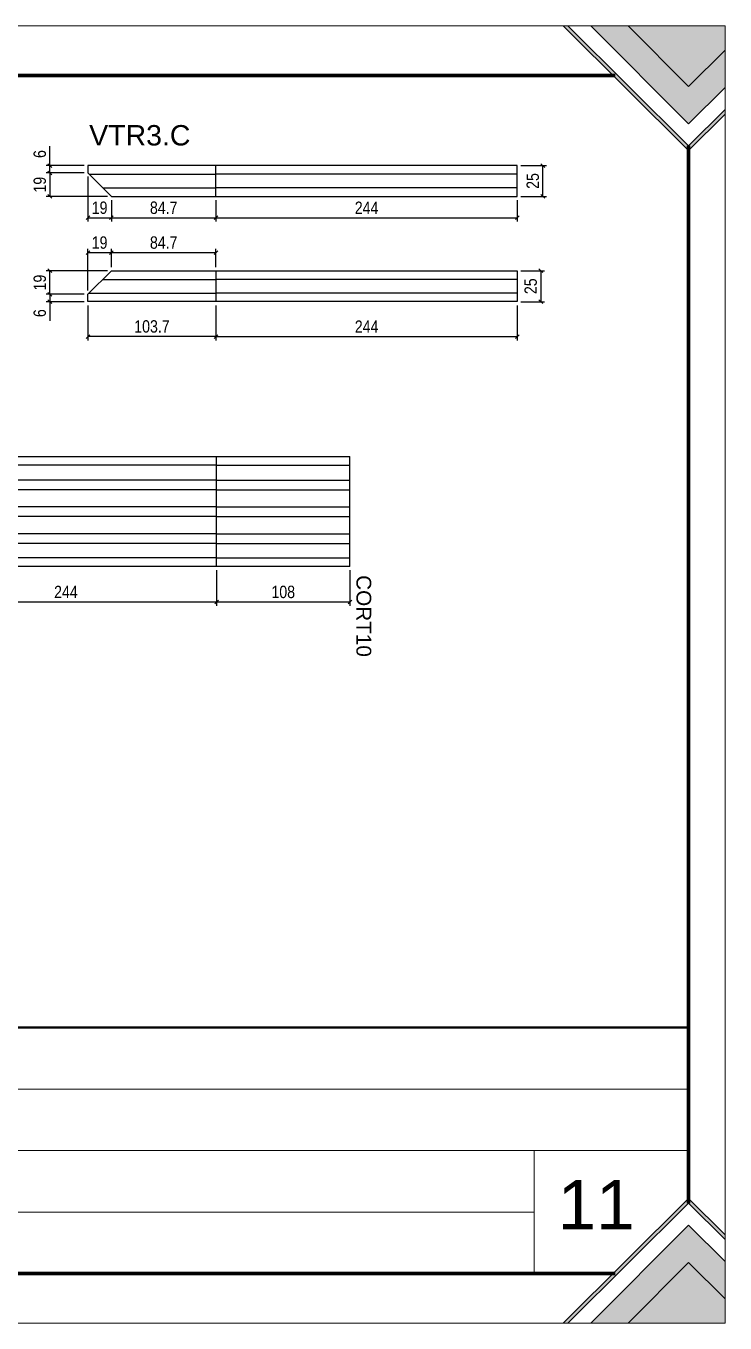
# Model space of a CAD drawing. Extents: x -1206 to 6684, y -2991 to 10691.
# Drawn here: x 4160 to 4726, y -1841 to -791 of the extents above; entities that cross this region are included whole.
import ezdxf
from ezdxf.enums import TextEntityAlignment as Align

# ---------------------------------------------------------------- set-up
doc = ezdxf.new("R2010")
doc.units = 0
doc.linetypes.add('CONTINUO', pattern=[0])
doc.layers.get('0').update_dxf_attribs({"color": 50})
for name, color, linetype in [('5', 5, 'Continuous'), ('COTA', 241, 'Continuous'), ('NOMENCLATURA', 7, 'Continuous'), ('Painéis', 200, 'Continuous'), ('SARR_2.2x7', 40, 'Continuous')]:
    doc.layers.add(name, color=color, linetype=linetype)
doc.layers.add('Folhas', color=255, linetype='Continuous', lineweight=9)
doc.styles.add('ARIAL', font='arial.ttf')
doc.styles.add('COTA TECNICA-50', font='techl___.ttf', dxfattribs={"height": 10})
doc.styles.get("Standard").update_dxf_attribs({"font": 'arial.ttf'})
doc.dimstyles.new('COTA PAINEL-50', dxfattribs={"dimtxt": 10, "dimasz": 3, "dimexe": 3, "dimexo": 3, "dimgap": 3, "dimtad": 1, "dimdec": 1, "dimzin": 9, "dimdsep": 46, "dimtxsty": 'COTA TECNICA-50', "dimblk1": 'OBLIQUE', "dimblk2": 'OBLIQUE', "dimsah": 1, "dimcen": 0.9, "dimclrd": 4, "dimclre": 4, "dimclrt": 240, "dimadec": 1, "dimazin": 3, "dimtfac": 1, "dimtdec": 1, "dimtmove": 0, "dimatfit": 3, "dimfxl": 1, "dimtolj": 1, "dimtzin": 12, "dimarcsym": 0})

# ---------------------------------------------------------------- blocks, each defined once
blk = doc.blocks.new('9999999999')
at = {"transparency": 33554687}
h = blk.add_hatch(color=30, dxfattribs=at)
h.dxf.hatch_style = 1
h.paths.add_polyline_path([(1357.7, 1050), (1354, 1050), (1455.5, 949.3), (1485, 978.7), (1485, 982.3), (1455.5, 953)])
at = {"true_color": 0x000000, "transparency": 33554687}
h = blk.add_hatch(color=18, dxfattribs=at)
h.dxf.hatch_style = 1
h.paths.add_polyline_path([(1406.6, 1050), (1376.2, 1050), (1455.5, 970.8), (1485, 1000.1), (1485, 1030.4), (1455.5, 1001.1)])
at = {"true_color": 0xff7f00, "transparency": 33554687}
h = blk.add_hatch(color=30, dxfattribs=at)
h.dxf.hatch_style = 1
h.paths.add_polyline_path([(1485, 1030.4), (1485, 1050), (1406.6, 1050), (1455.5, 1001.1)])
at = {"transparency": 33554687}
h = blk.add_hatch(color=30, dxfattribs=at)
h.dxf.hatch_style = 1
h.paths.add_polyline_path([(1357.7, 0), (1354, 0), (1455.5, 100.7), (1485, 71.3), (1485, 67.7), (1455.5, 97)])
at = {"true_color": 0x000000, "transparency": 33554687}
h = blk.add_hatch(color=18, dxfattribs=at)
h.dxf.hatch_style = 1
h.paths.add_polyline_path([(1406.6, 0), (1376.2, 0), (1455.5, 79.2), (1485, 49.9), (1485, 19.6), (1455.5, 48.9)])
at = {"true_color": 0xff7f00, "transparency": 33554687}
h = blk.add_hatch(color=30, dxfattribs=at)
h.dxf.hatch_style = 1
h.paths.add_polyline_path([(1485, 19.6), (1485, 0), (1406.6, 0), (1455.5, 48.9)])
at = {"color": 30, "linetype": 'CONTINUO'}
for p, q in [((396.9, 189.4), (1455.5, 189.4)), ((396.9, 139.6), (1455.5, 139.6)), ((1330.4, 139.6), (1330.4, 40)), ((396.9, 89.8), (1330.4, 89.8))]:
    blk.add_line(p, q, dxfattribs=at)
at = {"color": 30, "transparency": 33554687}
for points in [[(1485, 978.7), (1455.5, 949.3), (1354, 1050)], [(1485, 982.3), (1455.5, 953), (1357.7, 1050)], [(1376.2, 1050), (1455.5, 970.8), (1485, 1000.1)], [(1406.6, 1050), (1455.5, 1001.1), (1485, 1030.4)], [(1485, 71.3), (1455.5, 100.7), (1354, 0)], [(1485, 67.7), (1455.5, 97), (1357.7, 0)], [(1376.2, 0), (1455.5, 79.2), (1485, 49.9)], [(1406.6, 0), (1455.5, 48.9), (1485, 19.6)]]:
    blk.add_lwpolyline(points, dxfattribs=at)
at = {"color": 30, "linetype": 'CONTINUO', "const_width": 2}
blk.add_lwpolyline([(1455.5, 97), (1455.5, 239.2), (50, 239.2), (50, 40), (1396.2, 40)], dxfattribs=at)
at = {"layer": 'Folhas'}
blk.add_lwpolyline([(0, 0), (1485, 0), (1485, 1050), (0, 1050)], close=True, dxfattribs=at)
at = {"layer": 'Folhas', "color": 30, "const_width": 3}
for points in [[(1396.2, 1010), (50, 1010), (50, 40), (1396.2, 40)], [(1455.5, 97), (1455.5, 953)]]:
    blk.add_lwpolyline(points, dxfattribs=at)
blk = doc.blocks.new('_Oblique')
at = {"color": 0, "linetype": 'ByBlock', "lineweight": -2}
blk.add_line((-0.5, -0.5), (0.5, 0.5), dxfattribs=at)
blk = doc.blocks.new('*D344')
at = {"layer": 'COTA', "color": 4, "lineweight": -2, "transparency": 16777216}
for p, q in [((4314.2, -1017.7), (4314.2, -1046)), ((4558.2, -1017.7), (4558.2, -1046)), ((4314.2, -1043), (4558.2, -1043))]:
    blk.add_line(p, q, dxfattribs=at)
at = {"layer": 'Defpoints', "color": 0, "transparency": 16777216}
for p in [(4314.2, -1014.7), (4558.2, -1014.7), (4558.2, -1043)]:
    blk.add_point(p, dxfattribs=at)
at = {"layer": 'COTA', "color": 4, "lineweight": -2, "transparency": 16777216, "xscale": 3, "yscale": 3, "zscale": 3, "rotation": 180}
blk.add_blockref('_Oblique', (4314.2, -1043), dxfattribs=at)
at = {"layer": 'COTA', "color": 4, "lineweight": -2, "transparency": 16777216, "xscale": 3, "yscale": 3, "zscale": 3}
blk.add_blockref('_Oblique', (4558.2, -1043), dxfattribs=at)
at = {"layer": 'COTA', "color": 240, "transparency": 16777216, "insert": (4436.2, -1034.9), "char_height": 10, "attachment_point": 5, "style": 'COTA TECNICA-50'}
blk.add_mtext('\\A1;244', dxfattribs=at)
blk = doc.blocks.new('*D345')
at = {"layer": 'COTA', "color": 4, "lineweight": -2, "transparency": 16777216}
for p, q in [((4210.5, -1017.7), (4210.5, -1046)), ((4314.2, -1017.7), (4314.2, -1046)), ((4314.2, -1043), (4210.5, -1043))]:
    blk.add_line(p, q, dxfattribs=at)
at = {"layer": 'Defpoints', "color": 0, "transparency": 16777216}
for p in [(4210.5, -1014.7), (4314.2, -1014.7), (4210.5, -1043)]:
    blk.add_point(p, dxfattribs=at)
at = {"layer": 'COTA', "color": 4, "lineweight": -2, "transparency": 16777216, "xscale": 3, "yscale": 3, "zscale": 3, "rotation": 180}
blk.add_blockref('_Oblique', (4210.5, -1043), dxfattribs=at)
at = {"layer": 'COTA', "color": 4, "lineweight": -2, "transparency": 16777216, "xscale": 3, "yscale": 3, "zscale": 3}
blk.add_blockref('_Oblique', (4314.2, -1043), dxfattribs=at)
at = {"layer": 'COTA', "color": 240, "transparency": 16777216, "insert": (4262.4, -1034.8), "char_height": 10, "attachment_point": 5, "style": 'COTA TECNICA-50'}
blk.add_mtext('\\A1;103.7', dxfattribs=at)
blk = doc.blocks.new('*D346')
at = {"layer": 'COTA', "color": 4, "lineweight": -2, "transparency": 16777216}
for p, q in [((4207.5, -1008.7), (4176.7, -1008.7)), ((4207.5, -1014.7), (4176.7, -1014.7)), ((4179.7, -1008.7), (4179.7, -1014.7)), ((4179.7, -1014.7), (4179.7, -1030.3))]:
    blk.add_line(p, q, dxfattribs=at)
at = {"layer": 'Defpoints', "color": 0, "transparency": 16777216}
for p in [(4179.7, -1014.7), (4210.5, -1008.7), (4210.5, -1014.7)]:
    blk.add_point(p, dxfattribs=at)
at = {"layer": 'COTA', "color": 4, "lineweight": -2, "transparency": 16777216, "xscale": 3, "yscale": 3, "zscale": 3}
for p, rotation in [((4179.7, -1008.7), 90), ((4179.7, -1014.7), 270)]:
    blk.add_blockref('_Oblique', p, dxfattribs=dict(at, rotation=rotation))
at = {"layer": 'COTA', "color": 240, "transparency": 16777216, "insert": (4171.6, -1024), "char_height": 10, "attachment_point": 5, "rotation": 90, "style": 'COTA TECNICA-50'}
blk.add_mtext('\\A1;6', dxfattribs=at)
blk = doc.blocks.new('*D347')
at = {"layer": 'COTA', "color": 4, "lineweight": -2, "transparency": 16777216}
for p, q in [((4226.5, -989.7), (4176.7, -989.7)), ((4179.7, -1008.7), (4179.7, -989.7)), ((4207.5, -1008.7), (4176.7, -1008.7))]:
    blk.add_line(p, q, dxfattribs=at)
at = {"layer": 'Defpoints', "color": 0, "transparency": 16777216}
for p in [(4179.7, -989.7), (4229.5, -989.7), (4210.5, -1008.7)]:
    blk.add_point(p, dxfattribs=at)
at = {"layer": 'COTA', "color": 4, "lineweight": -2, "transparency": 16777216, "xscale": 3, "yscale": 3, "zscale": 3}
for p, rotation in [((4179.7, -989.7), 90), ((4179.7, -1008.7), 270)]:
    blk.add_blockref('_Oblique', p, dxfattribs=dict(at, rotation=rotation))
at = {"layer": 'COTA', "color": 240, "transparency": 16777216, "insert": (4171.6, -999.2), "char_height": 10, "attachment_point": 5, "rotation": 90, "style": 'COTA TECNICA-50'}
blk.add_mtext('\\A1;19', dxfattribs=at)
blk = doc.blocks.new('*D348')
at = {"layer": 'COTA', "color": 4, "lineweight": -2, "transparency": 16777216}
for p, q in [((4210.5, -1005.7), (4210.5, -972)), ((4210.5, -975), (4229.5, -975)), ((4229.5, -986.7), (4229.5, -972))]:
    blk.add_line(p, q, dxfattribs=at)
at = {"layer": 'Defpoints', "color": 0, "transparency": 16777216}
for p in [(4229.5, -975), (4229.5, -989.7), (4210.5, -1008.7)]:
    blk.add_point(p, dxfattribs=at)
at = {"layer": 'COTA', "color": 4, "lineweight": -2, "transparency": 16777216, "xscale": 3, "yscale": 3, "zscale": 3, "rotation": 180}
blk.add_blockref('_Oblique', (4210.5, -975), dxfattribs=at)
at = {"layer": 'COTA', "color": 4, "lineweight": -2, "transparency": 16777216, "xscale": 3, "yscale": 3, "zscale": 3}
blk.add_blockref('_Oblique', (4229.5, -975), dxfattribs=at)
at = {"layer": 'COTA', "color": 240, "transparency": 16777216, "insert": (4220, -966.9), "char_height": 10, "attachment_point": 5, "style": 'COTA TECNICA-50'}
blk.add_mtext('\\A1;19', dxfattribs=at)
blk = doc.blocks.new('*D349')
at = {"layer": 'COTA', "color": 4, "lineweight": -2, "transparency": 16777216}
for p, q in [((4229.5, -986.7), (4229.5, -972)), ((4229.5, -975), (4314.2, -975)), ((4314.2, -986.7), (4314.2, -972))]:
    blk.add_line(p, q, dxfattribs=at)
at = {"layer": 'Defpoints', "color": 0, "transparency": 16777216}
for p in [(4314.2, -975), (4229.5, -989.7), (4314.2, -989.7)]:
    blk.add_point(p, dxfattribs=at)
at = {"layer": 'COTA', "color": 4, "lineweight": -2, "transparency": 16777216, "xscale": 3, "yscale": 3, "zscale": 3, "rotation": 180}
blk.add_blockref('_Oblique', (4229.5, -975), dxfattribs=at)
at = {"layer": 'COTA', "color": 4, "lineweight": -2, "transparency": 16777216, "xscale": 3, "yscale": 3, "zscale": 3}
blk.add_blockref('_Oblique', (4314.2, -975), dxfattribs=at)
at = {"layer": 'COTA', "color": 240, "transparency": 16777216, "insert": (4271.9, -966.9), "char_height": 10, "attachment_point": 5, "style": 'COTA TECNICA-50'}
blk.add_mtext('\\A1;84.7', dxfattribs=at)
blk = doc.blocks.new('*D350')
at = {"layer": 'COTA', "color": 4, "lineweight": -2, "transparency": 16777216}
for p, q in [((4179.7, -904.5), (4179.7, -888.9)), ((4207.5, -904.5), (4176.7, -904.5)), ((4207.5, -910.5), (4176.7, -910.5)), ((4179.7, -910.5), (4179.7, -904.5))]:
    blk.add_line(p, q, dxfattribs=at)
at = {"layer": 'Defpoints', "color": 0, "transparency": 16777216}
for p in [(4179.7, -904.5), (4210.5, -904.5), (4210.5, -910.5)]:
    blk.add_point(p, dxfattribs=at)
at = {"layer": 'COTA', "color": 4, "lineweight": -2, "transparency": 16777216, "xscale": 3, "yscale": 3, "zscale": 3}
for p, rotation in [((4179.7, -904.5), 90), ((4179.7, -910.5), 270)]:
    blk.add_blockref('_Oblique', p, dxfattribs=dict(at, rotation=rotation))
at = {"layer": 'COTA', "color": 240, "transparency": 16777216, "insert": (4171.6, -895.2), "char_height": 10, "attachment_point": 5, "rotation": 90, "style": 'COTA TECNICA-50'}
blk.add_mtext('\\A1;6', dxfattribs=at)
blk = doc.blocks.new('*D351')
at = {"layer": 'COTA', "color": 4, "lineweight": -2, "transparency": 16777216}
for p, q in [((4207.5, -910.5), (4176.7, -910.5)), ((4179.7, -910.5), (4179.7, -929.5)), ((4226.5, -929.5), (4176.7, -929.5))]:
    blk.add_line(p, q, dxfattribs=at)
at = {"layer": 'Defpoints', "color": 0, "transparency": 16777216}
for p in [(4210.5, -910.5), (4179.7, -929.5), (4229.5, -929.5)]:
    blk.add_point(p, dxfattribs=at)
at = {"layer": 'COTA', "color": 4, "lineweight": -2, "transparency": 16777216, "xscale": 3, "yscale": 3, "zscale": 3}
for p, rotation in [((4179.7, -910.5), 90), ((4179.7, -929.5), 270)]:
    blk.add_blockref('_Oblique', p, dxfattribs=dict(at, rotation=rotation))
at = {"layer": 'COTA', "color": 240, "transparency": 16777216, "insert": (4171.6, -920), "char_height": 10, "attachment_point": 5, "rotation": 90, "style": 'COTA TECNICA-50'}
blk.add_mtext('\\A1;19', dxfattribs=at)
blk = doc.blocks.new('*D352')
at = {"layer": 'COTA', "color": 4, "lineweight": -2, "transparency": 16777216}
for p, q in [((4210.5, -913.5), (4210.5, -949.8)), ((4229.5, -932.5), (4229.5, -949.8)), ((4210.5, -946.8), (4229.5, -946.8))]:
    blk.add_line(p, q, dxfattribs=at)
at = {"layer": 'Defpoints', "color": 0, "transparency": 16777216}
for p in [(4210.5, -910.5), (4229.5, -929.5), (4229.5, -946.8)]:
    blk.add_point(p, dxfattribs=at)
at = {"layer": 'COTA', "color": 4, "lineweight": -2, "transparency": 16777216, "xscale": 3, "yscale": 3, "zscale": 3, "rotation": 180}
blk.add_blockref('_Oblique', (4210.5, -946.8), dxfattribs=at)
at = {"layer": 'COTA', "color": 4, "lineweight": -2, "transparency": 16777216, "xscale": 3, "yscale": 3, "zscale": 3}
blk.add_blockref('_Oblique', (4229.5, -946.8), dxfattribs=at)
at = {"layer": 'COTA', "color": 240, "transparency": 16777216, "insert": (4220, -938.7), "char_height": 10, "attachment_point": 5, "style": 'COTA TECNICA-50'}
blk.add_mtext('\\A1;19', dxfattribs=at)
blk = doc.blocks.new('*D353')
at = {"layer": 'COTA', "color": 4, "lineweight": -2, "transparency": 16777216}
for p, q in [((4229.5, -932.5), (4229.5, -949.8)), ((4314.2, -932.5), (4314.2, -949.8)), ((4229.5, -946.8), (4314.2, -946.8))]:
    blk.add_line(p, q, dxfattribs=at)
at = {"layer": 'Defpoints', "color": 0, "transparency": 16777216}
for p in [(4229.5, -929.5), (4314.2, -929.5), (4314.2, -946.8)]:
    blk.add_point(p, dxfattribs=at)
at = {"layer": 'COTA', "color": 4, "lineweight": -2, "transparency": 16777216, "xscale": 3, "yscale": 3, "zscale": 3, "rotation": 180}
blk.add_blockref('_Oblique', (4229.5, -946.8), dxfattribs=at)
at = {"layer": 'COTA', "color": 4, "lineweight": -2, "transparency": 16777216, "xscale": 3, "yscale": 3, "zscale": 3}
blk.add_blockref('_Oblique', (4314.2, -946.8), dxfattribs=at)
at = {"layer": 'COTA', "color": 240, "transparency": 16777216, "insert": (4271.9, -938.7), "char_height": 10, "attachment_point": 5, "style": 'COTA TECNICA-50'}
blk.add_mtext('\\A1;84.7', dxfattribs=at)
blk = doc.blocks.new('*D354')
at = {"layer": 'COTA', "color": 4, "lineweight": -2, "transparency": 16777216}
for p, q in [((4314.2, -932.5), (4314.2, -949.8)), ((4558.2, -932.5), (4558.2, -949.8)), ((4314.2, -946.8), (4558.2, -946.8))]:
    blk.add_line(p, q, dxfattribs=at)
at = {"layer": 'Defpoints', "color": 0, "transparency": 16777216}
for p in [(4314.2, -929.5), (4558.2, -929.5), (4558.2, -946.8)]:
    blk.add_point(p, dxfattribs=at)
at = {"layer": 'COTA', "color": 4, "lineweight": -2, "transparency": 16777216, "xscale": 3, "yscale": 3, "zscale": 3, "rotation": 180}
blk.add_blockref('_Oblique', (4314.2, -946.8), dxfattribs=at)
at = {"layer": 'COTA', "color": 4, "lineweight": -2, "transparency": 16777216, "xscale": 3, "yscale": 3, "zscale": 3}
blk.add_blockref('_Oblique', (4558.2, -946.8), dxfattribs=at)
at = {"layer": 'COTA', "color": 240, "transparency": 16777216, "insert": (4436.2, -938.7), "char_height": 10, "attachment_point": 5, "style": 'COTA TECNICA-50'}
blk.add_mtext('\\A1;244', dxfattribs=at)
blk = doc.blocks.new('*D355')
at = {"layer": 'COTA', "color": 4, "lineweight": -2, "transparency": 16777216}
for p, q in [((4561.2, -989.7), (4580.3, -989.7)), ((4577.3, -989.7), (4577.3, -1014.7)), ((4561.2, -1014.7), (4580.3, -1014.7))]:
    blk.add_line(p, q, dxfattribs=at)
at = {"layer": 'Defpoints', "color": 0, "transparency": 16777216}
for p in [(4558.2, -989.7), (4558.2, -1014.7), (4577.3, -1014.7)]:
    blk.add_point(p, dxfattribs=at)
at = {"layer": 'COTA', "color": 4, "lineweight": -2, "transparency": 16777216, "xscale": 3, "yscale": 3, "zscale": 3}
for p, rotation in [((4577.3, -989.7), 90), ((4577.3, -1014.7), 270)]:
    blk.add_blockref('_Oblique', p, dxfattribs=dict(at, rotation=rotation))
at = {"layer": 'COTA', "color": 240, "transparency": 16777216, "insert": (4569.1, -1002.2), "char_height": 10, "attachment_point": 5, "rotation": 90, "style": 'COTA TECNICA-50'}
blk.add_mtext('\\A1;25', dxfattribs=at)
blk = doc.blocks.new('*D356')
at = {"layer": 'COTA', "color": 4, "lineweight": -2, "transparency": 16777216}
for p, q in [((4561.2, -904.5), (4581.9, -904.5)), ((4578.9, -929.5), (4578.9, -904.5)), ((4561.2, -929.5), (4581.9, -929.5))]:
    blk.add_line(p, q, dxfattribs=at)
at = {"layer": 'Defpoints', "color": 0, "transparency": 16777216}
for p in [(4558.2, -904.5), (4578.9, -904.5), (4558.2, -929.5)]:
    blk.add_point(p, dxfattribs=at)
at = {"layer": 'COTA', "color": 4, "lineweight": -2, "transparency": 16777216, "xscale": 3, "yscale": 3, "zscale": 3}
for p, rotation in [((4578.9, -904.5), 90), ((4578.9, -929.5), 270)]:
    blk.add_blockref('_Oblique', p, dxfattribs=dict(at, rotation=rotation))
at = {"layer": 'COTA', "color": 240, "transparency": 16777216, "insert": (4570.8, -917), "char_height": 10, "attachment_point": 5, "rotation": 90, "style": 'COTA TECNICA-50'}
blk.add_mtext('\\A1;25', dxfattribs=at)
blk = doc.blocks.new('*D368')
at = {"layer": 'COTA', "color": 4, "lineweight": -2, "transparency": 16777216}
for p, q in [((4314.7, -1232.1), (4314.7, -1260.8)), ((4422.7, -1232.1), (4422.7, -1260.8)), ((4314.7, -1257.8), (4422.7, -1257.8))]:
    blk.add_line(p, q, dxfattribs=at)
at = {"layer": 'Defpoints', "color": 0, "transparency": 16777216}
for p in [(4314.7, -1229.1), (4422.7, -1229.1), (4422.7, -1257.8)]:
    blk.add_point(p, dxfattribs=at)
at = {"layer": 'COTA', "color": 4, "lineweight": -2, "transparency": 16777216, "xscale": 3, "yscale": 3, "zscale": 3, "rotation": 180}
blk.add_blockref('_Oblique', (4314.7, -1257.8), dxfattribs=at)
at = {"layer": 'COTA', "color": 4, "lineweight": -2, "transparency": 16777216, "xscale": 3, "yscale": 3, "zscale": 3}
blk.add_blockref('_Oblique', (4422.7, -1257.8), dxfattribs=at)
at = {"layer": 'COTA', "color": 240, "transparency": 16777216, "insert": (4368.7, -1249.7), "char_height": 10, "attachment_point": 5, "style": 'COTA TECNICA-50'}
blk.add_mtext('\\A1;108', dxfattribs=at)
blk = doc.blocks.new('*D372')
at = {"layer": 'COTA', "color": 4, "lineweight": -2, "transparency": 16777216}
for p, q in [((4070.7, -1232.1), (4070.7, -1260.8)), ((4314.7, -1232.1), (4314.7, -1260.8)), ((4070.7, -1257.8), (4314.7, -1257.8))]:
    blk.add_line(p, q, dxfattribs=at)
at = {"layer": 'Defpoints', "color": 0, "transparency": 16777216}
for p in [(4070.7, -1229.1), (4314.7, -1229.1), (4314.7, -1257.8)]:
    blk.add_point(p, dxfattribs=at)
at = {"layer": 'COTA', "color": 4, "lineweight": -2, "transparency": 16777216, "xscale": 3, "yscale": 3, "zscale": 3, "rotation": 180}
blk.add_blockref('_Oblique', (4070.7, -1257.8), dxfattribs=at)
at = {"layer": 'COTA', "color": 4, "lineweight": -2, "transparency": 16777216, "xscale": 3, "yscale": 3, "zscale": 3}
blk.add_blockref('_Oblique', (4314.7, -1257.8), dxfattribs=at)
at = {"layer": 'COTA', "color": 240, "transparency": 16777216, "insert": (4192.7, -1249.7), "char_height": 10, "attachment_point": 5, "style": 'COTA TECNICA-50'}
blk.add_mtext('\\A1;244', dxfattribs=at)

msp = doc.modelspace()

# ---------------------------------------------------------------- linework, layer by layer
at = {"layer": 'Painéis'}
for p, q in [((4558.221, -904.529), (4210.543, -904.529)), ((4210.543, -904.529), (4210.543, -910.529)), ((4210.543, -910.529), (4229.543, -929.529)), ((4314.221, -929.529), (4314.221, -904.529)), ((4558.221, -929.529), (4558.221, -904.529)), ((4229.543, -929.529), (4558.221, -929.529)), ((4210.543, -1008.679), (4229.543, -989.679)), ((4229.543, -989.679), (4558.221, -989.679)), ((4314.221, -989.679), (4314.221, -1014.679)), ((4558.221, -989.679), (4558.221, -1014.679)), ((4210.543, -1014.679), (4210.543, -1008.679)), ((4558.221, -1014.679), (4210.543, -1014.679)), ((3826.685, -1140.09), (4422.685, -1140.09)), ((4314.685, -1229.132), (4314.685, -1140.09)), ((4422.685, -1229.132), (4422.685, -1140.09)), ((4422.685, -1229.132), (3826.685, -1229.132))]:
    msp.add_line(p, q, dxfattribs=at)
at = {"layer": 'SARR_2.2x7', "linetype": 'Continuous'}
for p, q in [((4211.543, -911.529), (4314.221, -911.529)), ((4558.221, -911.529), (4314.221, -911.529)), ((4222.543, -922.529), (4314.221, -922.529)), ((4558.221, -922.529), (4314.221, -922.529)), ((4222.543, -996.679), (4314.221, -996.679)), ((4558.221, -996.679), (4314.221, -996.679)), ((4211.543, -1007.679), (4314.221, -1007.679)), ((4558.221, -1007.679), (4314.221, -1007.679)), ((4314.685, -1147.09), (4070.685, -1147.09)), ((4314.685, -1147.09), (4422.685, -1147.09)), ((4314.685, -1159.201), (4070.685, -1159.201)), ((4314.685, -1159.201), (4422.685, -1159.201)), ((4314.685, -1167.082), (4070.685, -1167.082)), ((4314.685, -1167.082), (4422.685, -1167.082)), ((4314.685, -1180.67), (4070.685, -1180.67)), ((4314.685, -1180.67), (4422.685, -1180.67)), ((4314.685, -1188.552), (4070.685, -1188.552)), ((4314.685, -1188.552), (4422.685, -1188.552)), ((4314.685, -1202.507), (4070.685, -1202.507)), ((4314.685, -1202.507), (4422.685, -1202.507)), ((4314.685, -1210.389), (4070.685, -1210.389)), ((4314.685, -1210.389), (4422.685, -1210.389)), ((4314.685, -1222.132), (4070.685, -1222.132)), ((4314.685, -1222.132), (4422.685, -1222.132))]:
    msp.add_line(p, q, dxfattribs=at)

# ---------------------------------------------------------------- block references
at = {"layer": 'Folhas'}
msp.add_blockref('9999999999', (3241.471, -1841.496), dxfattribs=at)

# ---------------------------------------------------------------- texts
at = {"layer": '5', "linetype": 'Continuous'}
msp.add_text('CORT10', height=12, rotation=270.000036, dxfattribs=at).set_placement((4427.955, -1236.083))
at = {"layer": 'Folhas', "style": 'ARIAL'}
msp.add_text('11', height=40, dxfattribs=at).set_placement((4622.102, -1745.755), align=Align.MIDDLE)
at = {"layer": 'NOMENCLATURA', "linetype": 'Continuous'}
msp.add_text('VTR3.C', height=16.5, dxfattribs=at).set_placement((4211.573, -888.255))

# ---------------------------------------------------------------- dimensions: what is measured, and where the dimension line sits
at = {"layer": 'COTA'}
for base, p1, p2, angle, picture, middle in [((4179.691, -904.529), (4210.543, -910.529), (4210.543, -904.529), 270, '*D350', (4171.588, -895.195)), ((4179.691, -929.529), (4210.543, -910.529), (4229.543, -929.529), 270, '*D351', (4171.603, -920.029)), ((4578.865, -904.529), (4558.221, -929.529), (4558.221, -904.529), 90, '*D356', (4570.755, -917.029)), ((4179.691, -989.679), (4210.543, -1008.679), (4229.543, -989.679), 90, '*D347', (4171.603, -999.179)), ((4577.251, -1014.679), (4558.221, -989.679), (4558.221, -1014.679), 90, '*D355', (4569.141, -1002.179)), ((4179.691, -1014.679), (4210.543, -1008.679), (4210.543, -1014.679), 90, '*D346', (4171.588, -1024.013))]:
    dim = msp.add_linear_dim(base=base, p1=p1, p2=p2, angle=angle, dimstyle='COTA PAINEL-50', dxfattribs=at)
    dim.commit()
    dim.dimension.update_dxf_attribs({"geometry": picture, "text_midpoint": middle})
for base, p1, p2, picture, middle in [((4229.543, -946.815), (4210.543, -910.529), (4229.543, -929.529), '*D352', (4220.043, -938.728)), ((4314.221, -946.815), (4229.543, -929.529), (4314.221, -929.529), '*D353', (4271.882, -938.72)), ((4558.221, -946.815), (4314.221, -929.529), (4558.221, -929.529), '*D354', (4436.221, -938.742)), ((4229.543, -974.987), (4210.543, -1008.679), (4229.543, -989.679), '*D348', (4220.043, -966.9)), ((4314.221, -974.987), (4229.543, -989.679), (4314.221, -989.679), '*D349', (4271.882, -966.892)), ((4210.543, -1042.984), (4314.221, -1014.679), (4210.543, -1014.679), '*D345', (4262.382, -1034.765)), ((4558.221, -1042.984), (4314.221, -1014.679), (4558.221, -1014.679), '*D344', (4436.221, -1034.911)), ((4314.685, -1257.779), (4070.685, -1229.132), (4314.685, -1229.132), '*D372', (4192.685, -1249.706)), ((4422.685, -1257.779), (4314.685, -1229.132), (4422.685, -1229.132), '*D368', (4368.685, -1249.655))]:
    dim = msp.add_linear_dim(base=base, p1=p1, p2=p2, dimstyle='COTA PAINEL-50', dxfattribs=at)
    dim.commit()
    dim.dimension.update_dxf_attribs({"geometry": picture, "text_midpoint": middle})

doc.saveas('drawing.dxf')
